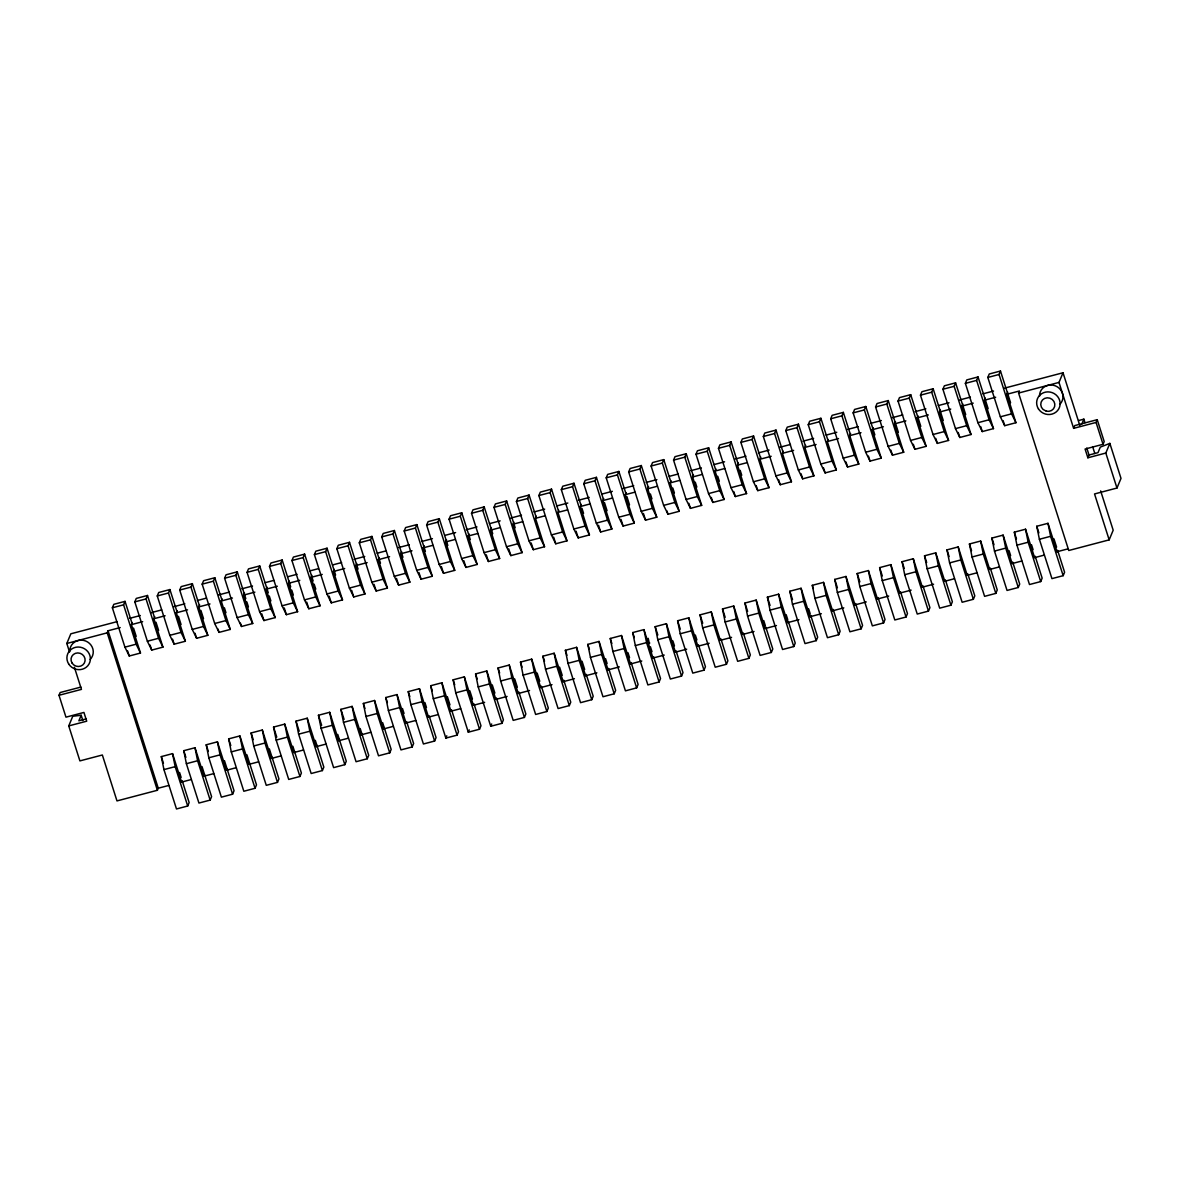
<?xml version="1.0" encoding="UTF-8"?>
<svg xmlns="http://www.w3.org/2000/svg" width="1180" height="1180" viewBox="0 0 1180 1180"><rect width="100%" height="100%" fill="white"/><g stroke="black" fill="none" stroke-linecap="round" stroke-linejoin="round"><path stroke-width="1.5" d="M69.517 651.965L66.817 643.469L70.83 633.808L117.145 621.624M120.198 627.568L108.073 630.769L158.253 788.211L157.397 790.275L116.982 800.91L102.35 754.994L79.901 760.894L68.75 725.907L86.715 721.187L83.928 712.44L65.962 717.16L59 695.286L60.151 692.527L80.874 687.085M132.293 622.553L131.423 624.618L140.479 653.042L129.254 656.006L124.918 647.142L112.366 607.774L113.811 604.322L125.036 601.372L131.998 623.247M157.397 790.275L107.218 632.834L108.073 630.769M68.75 725.907L72.777 716.245L81.184 715.272L82.851 720.508M140.479 653.042L136.143 644.192L123.59 604.824L125.036 601.372M81.184 715.272L78.883 720.788L86.361 718.812M154.728 616.639L153.872 618.718L162.929 647.142L151.704 650.091L147.367 641.227L134.815 601.874L136.261 598.422L147.485 595.472L154.447 617.332M162.929 647.142L158.592 638.277L146.04 598.924L147.485 595.472M177.177 610.739L176.322 612.803L185.378 641.242L174.153 644.192L169.817 635.327L157.265 595.959L158.695 592.508L169.92 589.558L176.897 611.432M185.378 641.242L181.027 632.377L168.489 593.009L169.92 589.558M199.627 604.839L198.771 606.904L207.828 635.327L196.603 638.277L192.252 629.427L179.714 590.059L181.145 586.608L192.369 583.658L199.346 605.517M207.828 635.327L203.476 626.462L190.939 587.109L192.369 583.658M222.076 598.924L221.22 601.004L230.277 629.427L219.052 632.377L214.701 623.512L202.164 584.144L203.594 580.707L214.819 577.743L221.796 599.617M230.277 629.427L225.926 620.562L213.388 581.194L214.819 577.743M244.526 593.024L243.655 595.089L252.727 623.512L241.502 626.477L237.151 617.612L224.613 578.244L226.044 574.793L237.269 571.843L245.809 598.629M252.727 623.512L248.375 614.662L235.838 575.294L237.269 571.843M266.975 587.109L266.105 589.189L275.176 617.612L263.951 620.562L259.6 611.697L247.063 572.344L248.493 568.893L259.718 565.943L268.258 592.729M275.176 617.612L270.825 608.747L258.272 569.38L259.718 565.943M289.425 581.209L288.554 583.274L297.611 611.712L286.386 614.662L282.05 605.797L269.497 566.429L270.943 562.978L282.168 560.028L290.693 586.814M181.602 782.075L182.177 780.688L189.139 802.562L187.709 806.014L176.484 808.964L163.946 769.596L161.321 756.601L172.546 753.637L181.602 782.075L191.219 779.538M297.611 611.712L293.274 602.847L280.722 563.48L282.168 560.028M311.874 575.309L311.004 577.374L320.06 605.797L308.836 608.747L304.499 599.897L291.947 560.529L293.392 557.078L304.617 554.128L313.143 580.914M213.669 773.638L204.052 776.16L204.627 774.788M320.06 605.797L315.724 596.933L303.171 557.58L304.617 554.128M204.052 776.16L194.995 747.737L183.77 750.687L186.381 763.696L198.933 803.049L210.158 800.099L211.589 796.648L202.016 766.587M334.309 569.394L333.453 571.459L342.51 599.897L331.285 602.847L326.949 593.983L314.396 554.615L315.827 551.178L327.052 548.213L335.592 575.014M236.118 767.723L226.501 770.26L227.076 768.873M342.51 599.897L338.159 591.033L325.621 551.665L327.052 548.213M226.501 770.26L217.43 741.837L206.22 744.787L208.831 757.781L221.383 797.149L232.607 794.199L234.038 790.748L224.451 760.672M356.758 563.494L355.903 565.559L364.959 593.983L353.735 596.947L349.383 588.082L336.846 548.715L338.276 545.263L349.501 542.313L358.042 569.099M258.568 761.823L248.951 764.345L249.511 762.973M364.959 593.983L360.608 585.118L348.07 545.765L349.501 542.313M248.951 764.345L239.879 735.922L228.655 738.872L231.28 751.881L243.832 791.249L255.057 788.284L256.488 784.833L246.9 754.772M379.208 557.58L378.352 559.659L387.409 588.082L376.184 591.033L371.833 582.168L359.295 542.815L360.726 539.363L371.951 536.413L380.491 563.199M281.017 755.908L271.385 758.445L271.961 757.058M387.409 588.082L383.058 579.218L370.52 539.85L371.951 536.413M271.385 758.445L262.329 730.022L251.104 732.972L253.73 745.981L266.267 785.334L277.492 782.384L278.937 778.933L269.35 748.872M401.657 551.679L400.802 553.745L409.858 582.183L398.634 585.133L394.282 576.268L381.745 536.9L383.175 533.449L394.4 530.499L402.941 557.284M303.452 750.008L293.835 752.545L294.41 751.159M409.858 582.183L405.507 573.318L392.97 533.95L394.4 530.499M293.835 752.545L284.778 724.107L273.554 727.072L276.179 740.067L288.717 779.434L299.941 776.484L301.387 773.033L292.846 746.247M424.107 545.779L423.237 547.845L432.308 576.268L421.083 579.218L416.732 570.353L404.194 531L405.625 527.549L416.85 524.599L425.39 551.385M325.901 744.108L316.284 746.63L316.86 745.259M432.308 576.268L427.957 567.403L415.419 528.05L416.85 524.599M316.284 746.63L307.228 718.207L296.003 721.157L298.629 734.167L311.166 773.519L322.391 770.569L323.836 767.118L315.296 740.332M446.556 539.865L445.686 541.93L454.743 570.368L443.533 573.318L439.181 564.453L426.629 525.085L428.075 521.649L439.299 518.684L447.825 545.47M348.351 738.193L338.734 740.73L339.309 739.344M454.743 570.368L450.406 561.503L437.854 522.135L439.299 518.684M338.734 740.73L329.677 712.292L318.453 715.257L321.078 728.252L333.616 767.62L344.84 764.669L346.271 761.218L337.745 734.432M469.006 533.965L468.136 536.03L477.192 564.453L465.967 567.418L461.631 558.553L449.079 519.185L450.524 515.734L461.749 512.784L470.274 539.57M370.8 732.293L361.183 734.816L361.759 733.444M477.192 564.453L472.856 555.588L460.303 516.235L461.749 512.784M361.183 734.816L352.127 706.392L340.902 709.342L343.513 722.352L356.065 761.72L367.29 758.755L368.721 755.303L360.18 728.517M491.441 528.05L490.585 530.13L499.642 558.553L488.417 561.503L484.08 552.638L471.528 513.285L472.974 509.834L484.184 506.884L492.724 533.67M393.25 726.379L383.633 728.916L384.208 727.529M499.642 558.553L495.305 549.688L482.753 510.321L484.184 506.884M383.633 728.916L374.562 700.492L363.352 703.442L365.962 716.452L378.515 755.805L389.739 752.855L391.17 749.403L382.63 722.617M513.89 522.15L513.034 524.215L522.091 552.653L510.866 555.603L506.515 546.738L493.978 507.371L495.408 503.919L506.633 500.969L515.173 527.755M406.082 723.016L406.643 721.629L413.62 743.503L412.189 746.955L400.964 749.905L388.412 710.537L385.786 697.528L397.011 694.577L406.082 723.016L415.699 720.479M522.091 552.653L517.74 543.788L505.202 504.421L506.633 500.969M536.34 516.25L535.484 518.315L544.541 546.738L533.316 549.688L528.965 540.824L516.427 501.471L517.858 498.019L529.082 495.069L536.059 516.928M428.517 717.101L429.092 715.729L436.069 737.589L434.624 741.04L423.414 743.99L410.861 704.637L408.236 691.628L419.461 688.678L428.517 717.101L438.149 714.578M544.541 546.738L540.189 537.874L527.652 498.521L529.082 495.069M558.789 510.335L557.933 512.4L566.99 540.838L555.765 543.788L551.414 534.924L538.876 495.556L540.307 492.119L551.532 489.154L558.494 511.029M450.967 711.201L451.542 709.814L458.519 731.689L457.073 735.14L445.848 738.09L433.311 698.722L430.685 685.727L441.91 682.763L450.967 711.201L460.584 708.664M445.848 738.09L446.807 735.789M566.99 540.838L562.639 531.974L550.101 492.606L551.532 489.154M581.239 504.435L580.368 506.5L589.44 534.924L578.215 537.888L573.864 529.024L561.326 489.656L562.757 486.204L573.981 483.254L580.944 505.114M473.416 705.286L473.991 703.914L480.968 725.774L479.523 729.225L468.298 732.19L455.76 692.822L453.135 679.813L464.36 676.863L473.416 705.286L484.641 702.336M468.298 732.19L469.257 729.889M589.44 534.924L585.088 526.059L572.551 486.706L573.981 483.254M603.688 498.521L602.818 500.6L611.874 529.024L600.664 531.974L596.313 523.109L583.761 483.756L585.206 480.304L596.431 477.34L603.393 499.214M495.866 699.386L496.441 698L503.403 719.874L501.972 723.325L490.747 726.275L478.21 686.908L475.584 673.913L486.809 670.963L495.866 699.386L507.09 696.436M490.747 726.275L491.706 723.974M611.874 529.024L607.538 520.159L594.986 480.791L596.431 477.34M626.138 492.621L625.267 494.686L634.324 523.124L623.099 526.074L618.763 517.209L606.21 477.841L607.656 474.39L618.88 471.44L625.843 493.314M518.315 693.486L518.89 692.1L525.852 713.974L524.422 717.425L513.197 720.375L500.659 681.008L498.034 667.998L509.259 665.048L518.315 693.486L529.54 690.521M634.324 523.124L629.987 514.259L617.435 474.891L618.88 471.44M648.572 486.706L647.717 488.786L656.773 517.209L645.549 520.159L641.212 511.294L628.66 471.941L630.105 468.49L641.315 465.54L648.292 487.399M540.764 687.571L541.34 686.2L548.302 708.059L546.871 711.511L535.646 714.461L523.094 675.108L520.483 662.098L531.708 659.148L540.764 687.571L551.989 684.621M656.773 517.209L652.437 508.344L639.885 468.991L641.315 465.54M671.022 480.806L670.166 482.871L679.223 511.309L667.998 514.259L663.647 505.394L651.109 466.026L652.54 462.575L663.765 459.625L670.742 481.499M563.214 681.671L563.789 680.285L570.751 702.159L569.321 705.611L558.096 708.561L545.544 669.193L542.918 656.198L554.143 653.233L563.214 681.671L574.424 678.721M679.223 511.309L674.872 502.444L662.334 463.076L663.765 459.625M693.471 474.906L692.616 476.971L701.672 505.394L690.448 508.359L686.096 499.494L673.559 460.126L674.99 456.675L686.214 453.725L693.191 475.584M585.649 675.757L586.224 674.385L593.201 696.244L591.755 699.696L580.545 702.661L567.993 663.293L565.368 650.283L576.592 647.333L585.649 675.757L596.874 672.807M701.672 505.394L697.321 496.529L684.784 457.176L686.214 453.725M715.921 468.991L715.065 471.071L724.122 499.494L712.897 502.444L708.546 493.579L696.008 454.226L697.439 450.775L708.664 447.81L715.641 469.684M608.098 669.856L608.674 668.47L615.65 690.344L614.205 693.796L602.98 696.746L590.443 657.378L587.817 644.383L599.042 641.433L608.098 669.856L619.323 666.907M724.122 499.494L719.771 490.629L707.233 451.262L708.664 447.81M738.37 463.091L737.5 465.156L746.571 493.594L735.347 496.544L730.995 487.679L718.458 448.312L719.889 444.86L731.113 441.91L738.075 463.784M630.548 663.957L631.123 662.57L638.1 684.444L636.654 687.881L625.429 690.846L612.892 651.478L610.267 638.469L621.491 635.519L630.548 663.957L641.773 660.992M746.571 493.594L742.22 484.729L729.683 445.362L731.113 441.91M649.678 642.849L649.384 643.543L648.189 638.336M760.82 457.176L759.95 459.256L769.021 487.679L757.796 490.629L753.445 481.765L740.893 442.412L742.338 438.96L753.563 436.01L760.525 457.87M652.997 658.042L653.573 656.67L660.534 678.529L659.104 681.981L647.879 684.931L635.341 645.578L632.716 632.569L643.941 629.619L652.997 658.042L664.222 655.092M769.021 487.679L764.669 478.815L752.117 439.462L753.563 436.01M783.269 451.276L782.399 453.341L791.456 481.779L780.231 484.729L775.894 475.865L763.342 436.497L764.788 433.045L776.012 430.095L782.974 451.97M675.447 652.142L676.022 650.755L682.984 672.63L681.553 676.081L670.328 679.031L657.791 639.663L655.166 626.669L666.39 623.704L675.447 652.142L686.672 649.192M791.456 481.779L787.119 472.915L774.567 433.547L776.012 430.095M805.704 445.376L804.849 447.441L813.905 475.865L802.68 478.829L798.344 469.965L785.792 430.597L787.237 427.145L798.462 424.195L805.424 446.055M697.896 646.227L698.472 644.855L705.433 666.715L704.003 670.166L692.778 673.116L680.226 633.763L677.615 620.754L688.84 617.804L697.896 646.227L709.121 643.277M813.905 475.865L809.569 467L797.016 427.647L798.462 424.195M828.154 439.462L827.298 441.541L836.355 469.965L825.13 472.915L820.793 464.05L808.241 424.697L809.672 421.245L820.896 418.281L827.873 440.155M720.346 640.327L720.921 638.941L727.883 660.815L726.452 664.266L715.227 667.216L702.675 627.849L700.05 614.854L711.275 611.904L720.346 640.327L731.571 637.377M836.355 469.965L832.003 461.1L819.466 421.732L820.896 418.281M850.603 433.562L849.748 435.626L858.804 464.065L847.579 467.015L843.228 458.15L830.69 418.782L832.121 415.331L843.346 412.38L850.323 434.255M742.781 634.427L743.356 633.041L750.332 654.915L748.902 658.351L737.677 661.316L725.125 621.949L722.499 608.939L733.724 605.989L742.781 634.427L754.005 631.462M858.804 464.065L854.453 455.2L841.915 415.832L843.346 412.38M873.053 427.647L872.197 429.726L881.254 458.15L870.029 461.1L865.678 452.235L853.14 412.882L854.571 409.43L865.796 406.481L872.772 428.34M765.23 628.512L765.805 627.141L772.782 649L771.337 652.452L760.112 655.402L747.574 616.049L744.949 603.039L756.173 600.089L765.23 628.512L776.455 625.562M881.254 458.15L876.902 449.285L864.365 409.932L865.796 406.481M895.502 421.747L894.632 423.812L903.703 452.25L892.478 455.2L888.127 446.335L875.59 406.967L877.02 403.516L888.245 400.566L895.207 422.44M787.68 622.612L788.255 621.226L795.231 643.1L793.786 646.552L782.561 649.501L770.024 610.134L767.398 597.139L778.623 594.174L787.68 622.612L798.904 619.662M903.703 452.25L899.352 443.385L886.814 404.017L888.245 400.566M917.952 415.847L917.081 417.912L926.153 446.335L914.928 449.3L910.577 440.435L898.039 401.067L899.47 397.616L910.694 394.666L917.657 416.525M810.129 616.698L810.704 615.326L817.666 637.185L816.236 640.637L805.011 643.587L792.473 604.234L789.848 591.224L801.073 588.274L810.129 616.698L821.354 613.748M926.153 446.335L921.801 437.47L909.249 398.117L910.694 394.666M940.401 409.932L939.531 412.012L948.587 440.435L937.363 443.385L933.026 434.52L920.474 395.167L921.919 391.716L933.144 388.751L940.106 410.625M832.579 610.798L833.154 609.411L840.116 631.285L838.685 634.737L827.46 637.687L814.923 598.319L812.297 585.324L823.522 582.374L832.579 610.798L843.803 607.848M948.587 440.435L944.251 431.57L931.698 392.202L933.144 388.751M962.836 404.032L961.98 406.097L971.037 434.52L959.812 437.485L955.476 428.62L942.923 389.252L944.369 385.801L955.594 382.851L965.697 414.564M855.028 604.898L855.603 603.511L862.565 625.385L861.135 628.822L849.91 631.787L837.358 592.419L834.747 579.409L845.971 576.46L855.028 604.898L866.253 601.933M971.037 434.52L966.7 425.67L954.148 386.303L955.594 382.851M985.285 398.117L984.43 400.197L993.486 428.62L982.262 431.57L977.925 422.706L965.373 383.352L966.804 379.901L978.028 376.951L988.132 408.649M877.477 598.983L878.053 597.611L885.015 619.471L883.584 622.922L872.359 625.872L859.807 586.519L857.182 573.51L868.406 570.56L877.477 598.983L888.702 596.033M993.486 428.62L989.135 419.755L976.598 380.402L978.028 376.951M1007.735 392.217L1006.879 394.282L1015.936 422.72L1004.711 425.67L1000.36 416.805L987.822 377.438L989.253 373.986L1000.478 371.036L1010.582 402.749M899.912 593.083L900.488 591.696L907.464 613.571L906.034 617.022L894.809 619.972L882.257 580.604L879.631 567.61L890.856 564.645L899.912 593.083L911.137 590.133M1015.936 422.72L1011.585 413.856L999.047 374.488L1000.478 371.036M922.362 587.168L922.937 585.796L929.914 607.656L928.468 611.107L917.244 614.057L904.706 574.704L902.081 561.695L913.305 558.745L922.362 587.168L933.587 584.218M1100.66 490.91L1113.183 530.203L1109.171 539.865L1068.756 550.5L1018.591 393.043L1019.446 390.978L1006.879 394.282M944.811 581.268L945.387 579.881L952.363 601.756L950.918 605.207L939.693 608.157L927.156 568.79L924.53 555.795L935.755 552.845L944.811 581.268L954.428 578.731M967.261 575.353L967.836 573.981L974.798 595.856L973.367 599.293L962.143 602.257L949.605 562.889L946.98 549.88L958.204 546.93L967.261 575.353L976.878 572.831M1073.623 428.34L1074.774 425.582L1097.223 419.682L1096.072 422.44L1073.623 428.34L1058.991 382.423L1063.018 372.762L1004.224 388.22M989.71 569.453L990.286 568.082L997.248 589.941L995.817 593.393L984.592 596.343L972.055 556.99L969.429 543.98L980.654 541.03L989.71 569.453L999.327 566.916M1012.16 563.553L1012.735 562.167L1019.697 584.041L1018.266 587.493L1007.042 590.443L994.489 551.075L991.879 538.08L1003.103 535.115L1012.16 563.553L1021.777 561.016M1081.809 424.122L1083.874 419.151L1078.564 420.552M1034.609 557.639L1035.185 556.267L1042.147 578.126L1040.716 581.578L1029.491 584.528L1016.939 545.175L1014.328 532.165L1025.538 529.215L1034.609 557.639L1044.226 555.116M1089.022 455.023L1098.005 452.648L1100.291 447.132L1109.849 443.385L1105.822 453.046L1087.871 457.781L1089.022 455.023L1086.795 448.017M1057.059 551.739L1057.619 550.352L1064.596 572.226L1063.165 575.678L1051.94 578.628L1039.388 539.26L1036.763 526.265L1047.987 523.315L1057.059 551.739L1068.048 548.848M1087.871 457.781L1085.084 449.034L1103.035 444.3L1104.185 441.541L1097.223 419.682M1109.171 539.865L1094.538 493.948L1116.973 488.033L1121 478.387L1109.849 443.385M112.366 607.774L123.59 604.824M134.815 601.874L146.04 598.924M157.265 595.959L168.489 593.009M179.714 590.059L190.939 587.109M202.164 584.144L213.388 581.194M224.613 578.244L235.838 575.294M247.063 572.344L258.272 569.38M269.497 566.429L280.722 563.48M291.947 560.529L303.171 557.58M314.396 554.615L325.621 551.665M336.846 548.715L348.07 545.765M359.295 542.815L370.52 539.85M381.745 536.9L392.97 533.95M404.194 531L415.419 528.05M426.629 525.085L437.854 522.135M449.079 519.185L460.303 516.235M471.528 513.285L482.753 510.321M493.978 507.371L505.202 504.421M516.427 501.471L527.652 498.521M538.876 495.556L550.101 492.606M561.326 489.656L572.551 486.706M583.761 483.756L594.986 480.791M606.21 477.841L617.435 474.891M628.66 471.941L639.885 468.991M651.109 466.026L662.334 463.076M673.559 460.126L684.784 457.176M696.008 454.226L707.233 451.262M718.458 448.312L729.683 445.362M740.893 442.412L752.117 439.462M763.342 436.497L774.567 433.547M785.792 430.597L797.016 427.647M808.241 424.697L819.466 421.732M830.69 418.782L841.915 415.832M853.14 412.882L864.365 409.932M875.59 406.967L886.814 404.017M898.039 401.067L909.249 398.117M920.474 395.167L931.698 392.202M942.923 389.252L954.148 386.303M965.373 383.352L976.598 380.402M987.822 377.438L999.047 374.488M129.623 618.335L140.302 615.532M150.996 612.715L161.675 609.898M174.153 606.623L184.832 603.806M197.311 600.532L206.205 598.186M218.684 594.897L229.363 592.095M241.841 588.805L252.52 586.003M264.999 582.714L273.908 580.368M288.156 576.622L297.065 574.276M309.529 571.002L318.438 568.657M332.686 564.91L341.595 562.565M354.059 559.291L364.753 556.473M377.217 553.199L386.125 550.854M398.589 547.564L409.283 544.762M421.747 541.473L432.441 538.67M444.904 535.381L455.598 532.578M466.277 529.761L476.971 526.944M489.435 523.669L500.128 520.852M510.807 518.05L521.501 515.232M533.965 511.958L544.659 509.141M557.122 505.851L567.816 503.049M578.495 500.231L589.189 497.429M601.653 494.14L612.346 491.337M623.04 488.52L633.719 485.703M646.183 482.428L656.876 479.611M669.34 476.337L678.249 473.991M690.728 470.702L701.407 467.9M713.885 464.61L724.564 461.808M735.258 458.991L745.937 456.173M758.415 452.899L769.095 450.082M779.788 447.279L790.467 444.462M802.946 441.187L813.625 438.37M826.103 435.096L836.782 432.278M847.476 429.461L858.17 426.659M870.634 423.369L881.327 420.567M892.006 417.75L902.7 414.932M915.164 411.658L925.858 408.841M938.321 405.566L949.015 402.749M959.694 399.946L970.388 397.129M982.852 393.854L993.545 391.037M131.423 624.618L142.647 621.668M153.872 618.718L165.097 615.768M176.322 612.803L187.546 609.854M198.771 606.904L209.996 603.953M221.22 601.004L232.445 598.039M243.655 595.089L254.88 592.139M266.105 589.189L277.33 586.239M288.554 583.274L299.779 580.324M311.004 577.374L322.229 574.424M333.453 571.459L344.678 568.509M355.903 565.559L367.128 562.609M378.352 559.659L389.577 556.695M400.802 553.745L412.012 550.795M423.237 547.845L432.868 545.308M445.686 541.93L455.303 539.408M468.136 536.03L477.752 533.493M490.585 530.13L500.202 527.593M513.034 524.215L522.651 521.693M535.484 518.315L545.101 515.778M557.933 512.4L567.55 509.878M580.368 506.5L590 503.963M602.818 500.6L612.45 498.063M625.267 494.686L634.884 492.163M647.717 488.786L657.334 486.249M670.166 482.871L679.783 480.349M692.616 476.971L702.233 474.434M715.065 471.071L724.682 468.534M737.5 465.156L747.132 462.634M759.95 459.256L771.174 456.306M782.399 453.341L793.624 450.391M804.849 447.441L816.073 444.491M827.298 441.541L838.523 438.577M849.748 435.626L860.972 432.676M872.197 429.726L883.422 426.776M894.632 423.812L905.856 420.862M917.081 417.912L928.306 414.962M939.531 412.012L950.756 409.047M961.98 406.097L973.205 403.147M984.43 400.197L995.654 397.247M66.817 643.469L107.218 632.834M1018.591 393.043L1058.991 382.423M124.918 647.142L136.143 644.192M147.367 641.227L158.592 638.277M169.817 635.327L181.027 632.377M192.252 629.427L203.476 626.462M214.701 623.512L225.926 620.562M237.151 617.612L248.375 614.662M259.6 611.697L270.825 608.747M282.05 605.797L293.274 602.847M304.499 599.897L315.724 596.933M326.949 593.983L338.159 591.033M349.383 588.082L360.608 585.118M371.833 582.168L383.058 579.218M394.282 576.268L405.507 573.318M416.732 570.353L427.957 567.403M439.181 564.453L450.406 561.503M461.631 558.553L472.856 555.588M484.08 552.638L495.305 549.688M506.515 546.738L517.74 543.788M528.965 540.824L540.189 537.874M551.414 534.924L562.639 531.974M573.864 529.024L585.088 526.059M596.313 523.109L607.538 520.159M618.763 517.209L629.987 514.259M641.212 511.294L652.437 508.344M663.647 505.394L674.872 502.444M686.096 499.494L697.321 496.529M708.546 493.579L719.771 490.629M730.995 487.679L742.22 484.729M753.445 481.765L764.669 478.815M775.894 475.865L787.119 472.915M798.344 469.965L809.569 467M820.793 464.05L832.003 461.1M843.228 458.15L854.453 455.2M865.678 452.235L876.902 449.285M888.127 446.335L899.352 443.385M910.577 440.435L921.801 437.47M933.026 434.52L944.251 431.57M955.476 428.62L966.7 425.67M977.925 422.706L989.135 419.755M1000.36 416.805L1011.585 413.856M59 695.286L81.45 689.385L74.399 667.275M163.946 769.596L175.171 766.646L172.546 753.637M186.381 763.696L197.606 760.746L194.995 747.737M208.831 757.781L220.055 754.831L217.43 741.837M231.28 751.881L242.505 748.931L239.879 735.922M253.73 745.981L264.954 743.017L262.329 730.022M276.179 740.067L287.404 737.117L284.778 724.107M298.629 734.167L309.853 731.217L307.228 718.207M321.078 728.252L332.303 725.302L329.677 712.292M343.513 722.352L354.738 719.402L352.127 706.392M365.962 716.452L377.187 713.487L374.562 700.492M388.412 710.537L399.637 707.587L397.011 694.577M410.861 704.637L422.086 701.687L419.461 688.678M433.311 698.722L444.536 695.772L441.91 682.763M455.76 692.822L466.985 689.872L464.36 676.863M478.21 686.908L489.435 683.957L486.809 670.963M500.659 681.008L511.869 678.058L509.259 665.048M523.094 675.108L534.319 672.143L531.708 659.148M545.544 669.193L556.768 666.243L554.143 653.233M567.993 663.293L579.218 660.343L576.592 647.333M590.443 657.378L601.667 654.428L599.042 641.433M612.892 651.478L624.117 648.528L621.491 635.519M635.341 645.578L646.566 642.613L643.941 629.619M657.791 639.663L669.001 636.713L666.39 623.704M680.226 633.763L691.451 630.813L688.84 617.804M702.675 627.849L713.9 624.899L711.275 611.904M725.125 621.949L736.35 618.999L733.724 605.989M747.574 616.049L758.799 613.084L756.173 600.089M770.024 610.134L781.249 607.184L778.623 594.174M792.473 604.234L803.698 601.284L801.073 588.274M814.923 598.319L826.148 595.369L823.522 582.374M837.358 592.419L848.582 589.469L845.971 576.46M859.807 586.519L871.032 583.554L868.406 570.56M882.257 580.604L893.481 577.654L890.856 564.645M904.706 574.704L915.931 571.754L913.305 558.745M927.156 568.79L938.38 565.84L935.755 552.845M949.605 562.889L960.83 559.94L958.204 546.93M972.055 556.99L983.279 554.025L980.654 541.03M994.489 551.075L1005.714 548.125L1003.103 535.115M1016.939 545.175L1028.163 542.225L1025.538 529.215M1039.388 539.26L1050.613 536.31L1047.987 523.315M158.253 788.211L168.652 785.482M1096.072 422.44L1103.035 444.3M1105.822 453.046L1116.973 488.033M1083.874 419.151L1084.981 422.588M1092.636 446.645L1094.833 453.518M1063.018 372.762L1079.892 425.715M1053.961 538.876L1056.587 547.077M1050.613 536.31L1063.165 575.678M1003.118 420.655L1004.711 425.67M1036.763 526.265L1038.902 532.947M1031.527 544.776L1033.09 549.703M1028.163 542.225L1040.716 581.578M980.669 426.555L982.262 431.57M1014.328 532.165L1016.452 538.862M1009.077 550.691L1010.64 555.603M1005.714 548.125L1018.266 587.493M958.219 432.47L959.812 437.485M991.879 538.08L994.003 544.762M940.637 412.263L943.248 420.464M983.279 554.025L995.817 593.393M935.769 438.37L937.363 443.385M969.429 543.98L971.553 550.662M918.188 418.177L920.798 426.378M960.83 559.94L973.367 599.293M913.32 444.27L914.928 449.3M946.98 549.88L949.104 556.577M895.738 424.077L898.349 432.278M938.38 565.84L950.918 605.207M890.871 450.185L892.478 455.2M924.53 555.795L926.669 562.476M873.288 429.977L874.852 434.904M915.931 571.754L928.468 611.107M868.421 456.085L870.029 461.1M902.081 561.695L904.219 568.391M893.481 577.654L906.034 617.022M845.986 462L847.579 467.015M879.631 567.61L882.301 575.958M871.032 583.554L883.584 622.922M823.537 467.9L825.13 472.915M857.182 573.51L859.851 581.873M848.582 589.469L861.135 628.822M801.087 473.8L802.68 478.829M834.747 579.409L837.402 587.773M826.148 595.369L838.685 634.737M778.638 479.714L780.231 484.729M812.297 585.324L813.359 588.673M808.61 608.762L810.188 613.689M803.698 601.284L816.236 640.637M756.188 485.614L757.796 490.629M789.848 591.224L792.517 599.588M740.17 470.333L741.733 475.26M786.16 614.662L787.738 619.589M781.249 607.184L793.786 646.552M733.739 491.529L735.347 496.544M767.398 597.139L770.068 605.488M717.72 476.248L719.299 481.16M763.726 620.577L765.289 625.489M758.799 613.084L771.337 652.452M711.289 497.429L712.897 502.444M744.949 603.039L747.619 611.402M695.271 482.148L696.849 487.075M736.35 618.999L748.902 658.351M688.855 503.329L690.448 508.359M722.499 608.939L725.169 617.302M672.836 488.063L674.4 492.975M713.9 624.899L726.452 664.266M666.936 510.911L667.998 514.259M700.05 614.854L702.72 623.217M650.387 493.963L651.95 498.889M695.33 635.017L696.893 639.929M691.451 630.813L704.003 670.166M643.425 513.477L645.549 520.159M677.615 620.754L680.27 629.117M626.89 496.588L629.5 504.789M672.88 640.917L674.459 645.844M669.001 636.713L681.553 676.081M620.975 519.377L623.099 526.074M655.166 626.669L657.821 635.017M604.44 502.488L607.051 510.689M650.431 646.817L652.009 651.744M646.566 642.613L659.104 681.981M598.525 525.292L600.664 531.974M632.716 632.569L634.309 637.584M581.991 508.403L583.569 513.315M627.981 652.732L629.56 657.644M624.117 648.528L636.654 687.881M576.076 531.192L578.215 537.888M610.267 638.469L611.86 643.498M605.547 658.632L607.11 663.558M601.667 654.428L614.205 693.796M553.626 537.106L555.765 543.788M587.817 644.383L589.425 649.398M582.05 661.257L584.661 669.458M579.218 660.343L591.755 699.696M531.177 543.006L533.316 549.688M565.368 650.283L566.975 655.298M559.6 667.172L562.211 675.373M556.768 666.243L569.321 705.611M508.742 548.907L510.866 555.603M542.918 656.198L544.526 661.213M537.151 673.072L539.762 681.273M534.319 672.143L546.871 711.511M486.293 554.821L488.417 561.503M520.483 662.098L522.076 667.113M514.701 678.972L517.312 687.173M511.869 678.058L524.422 717.425M463.843 560.721L465.967 567.418M498.034 667.998L499.627 673.028M492.252 684.887L494.877 693.088M489.435 683.957L501.972 723.325M441.394 566.636L443.533 573.318M475.584 673.913L477.177 678.928M469.817 690.787L472.428 698.988M466.985 689.872L479.523 729.225M418.944 572.536L421.083 579.218M453.135 679.813L454.728 684.828M447.368 696.702L449.978 704.903M444.536 695.772L457.073 735.14M396.495 578.436L398.634 585.133M430.685 685.727L432.293 690.743M424.918 702.601L426.481 707.528M422.086 701.687L434.624 741.04M374.045 584.351L376.184 591.033M408.236 691.628L409.844 696.643M402.469 708.516L404.032 713.428M399.637 707.587L412.189 746.955M351.611 590.251L353.735 596.947M385.786 697.528L387.394 702.557M377.187 713.487L389.739 752.855M329.161 596.166L331.285 602.847M363.352 703.442L364.945 708.457M314.19 584.189L315.768 589.115M354.738 719.402L367.29 758.755M306.712 602.066L308.836 608.747M340.902 709.342L344.088 719.387M291.74 590.103L293.319 595.015M332.303 725.302L344.84 764.669M284.262 607.966L286.386 614.662M318.453 715.257L321.653 725.287M269.291 596.003L270.869 600.93M309.853 731.217L322.391 770.569M261.812 613.88L263.951 620.562M296.003 721.157L299.204 731.187M246.856 601.918L248.419 606.83M287.404 737.117L299.941 776.484M240.44 623.129L241.502 626.477M273.554 727.072L276.754 737.102M224.406 607.818L225.97 612.745M264.954 743.017L277.492 782.384M217.99 629.029L219.052 632.377M251.104 732.972L253.243 739.654M200.91 610.444L203.52 618.645M242.505 748.931L255.057 788.284M195.01 633.262L196.603 638.277M228.655 738.872L230.793 745.568M178.46 616.344L181.071 624.545M220.055 754.831L232.607 794.199M172.56 639.177L174.153 644.192M206.22 744.787L208.344 751.468M156.011 622.258L158.622 630.459M197.606 760.746L210.158 800.099M150.111 645.077L151.704 650.091M183.77 750.687L185.894 757.383M133.561 628.158L136.187 636.359M179.566 772.487L181.13 777.413M175.171 766.646L187.709 806.014M127.661 650.991L129.254 656.006M161.321 756.601L163.445 763.283M1039.506 396.332A11.844 11.24 22.6 0 1 1055.318 385.83A11.844 11.24 22.6 0 1 1059.876 404.298M69.782 651.463A11.844 11.24 22.6 0 1 85.594 640.976A11.844 11.24 22.6 0 1 90.152 659.443M1046.247 411.156L1043.017 409.401A7.11 6.741 22.6 0 1 1044.58 398.427A7.11 6.741 22.6 0 1 1054.802 403.988A7.11 6.741 22.6 0 1 1046.247 411.156M1038.444 408.885A11.844 11.24 22.6 0 0 1058.785 408.855A11.844 11.24 22.6 0 0 1047.914 391.878A11.844 11.24 22.6 0 0 1038.444 408.885M72.113 663.13A7.11 6.741 22.6 0 0 84.311 663.116A7.11 6.741 22.6 0 0 77.792 652.924A7.11 6.741 22.6 0 0 72.113 663.13M68.706 664.03A11.844 11.24 22.6 0 0 89.046 663.986A11.844 11.24 22.6 0 0 78.19 647.024A11.844 11.24 22.6 0 0 68.706 664.03"/></g></svg>
